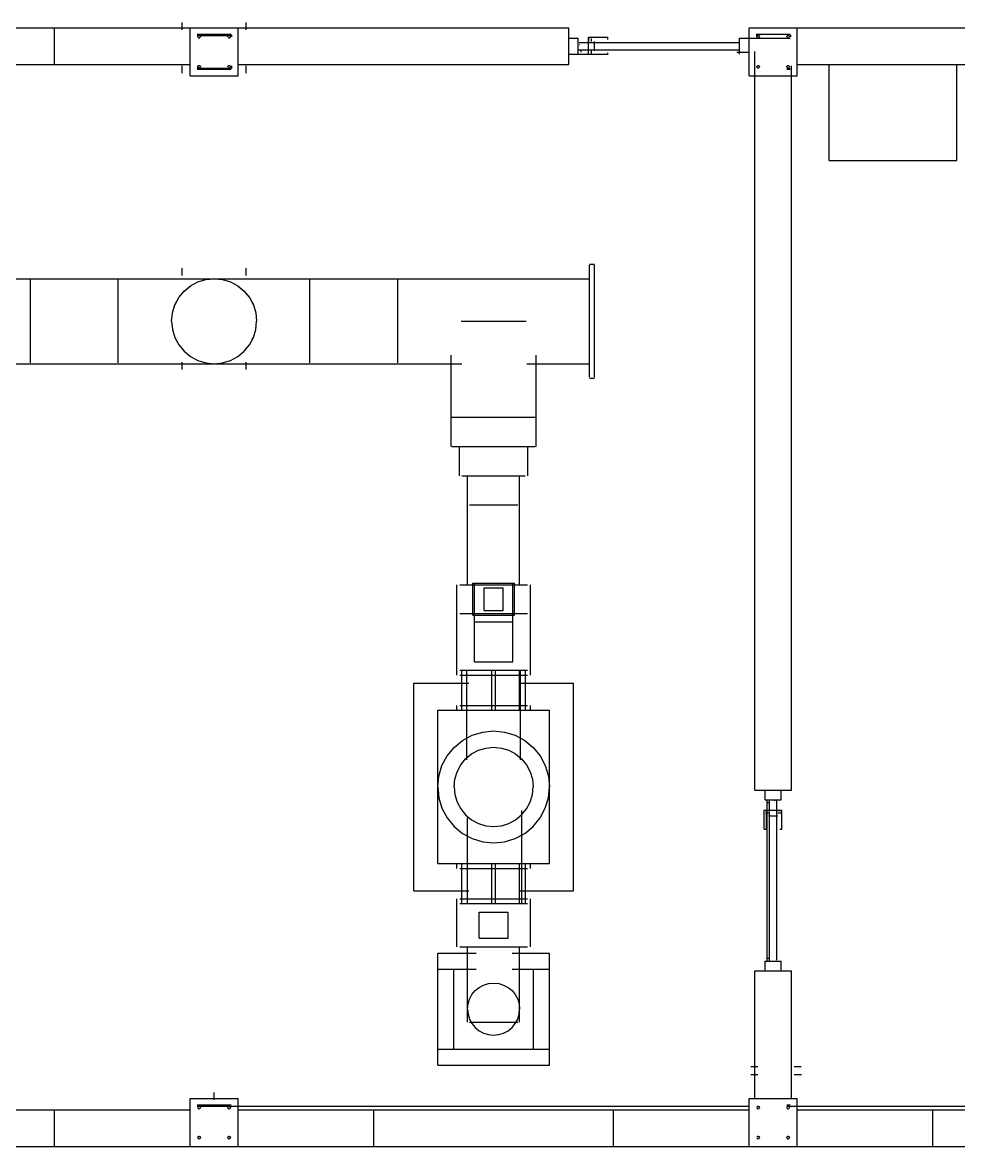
# Model space of a CAD drawing. Extents: x 10000 to 886466, y 10000 to 584000.
# Drawn here: x 502109 to 507970, y 147075 to 154108 of the extents above; entities that cross this region are included whole.
import ezdxf

# ---------------------------------------------------------------- set-up
doc = ezdxf.new("R2010")
doc.units = 0
doc.layers.add('A-CUT', color=1, linetype='CONTINUOUS')
doc.layers.add('A-VIS', color=7, linetype='CONTINUOUS')

msp = doc.modelspace()

# ---------------------------------------------------------------- linework, layer by layer
at = {"layer": 'A-CUT'}
for p, q in [((496159.25, 154075), (505529.25, 154075)), ((502309.25, 153845), (502309.25, 154075)), ((503159.25, 153775), (503159.25, 154075)), ((503208.598, 154023.445), (503209.593, 154024.657)), ((503209.593, 154024.657), (503210.805, 154025.652)), ((503212.189, 154026.391), (503213.689, 154026.846)), ((503213.689, 154026.846), (503215.25, 154027)), ((503215.25, 154027), (503216.811, 154026.846)), ((503216.811, 154026.846), (503218.311, 154026.391)), ((503218.311, 154026.391), (503219.695, 154025.652)), ((503219.695, 154025.652), (503220.907, 154024.657)), ((503220.907, 154024.657), (503221.902, 154023.445)), ((503221.902, 154023.445), (503222.641, 154022.061)), ((503222.641, 154022.061), (503223.096, 154020.561)), ((503395.404, 154020.561), (503395.859, 154022.061)), ((503397.593, 154024.657), (503398.805, 154025.652)), ((503398.805, 154025.652), (503400.189, 154026.391)), ((503400.189, 154026.391), (503401.689, 154026.846)), ((503401.689, 154026.846), (503403.25, 154027)), ((503403.25, 154027), (503404.811, 154026.846)), ((503404.811, 154026.846), (503406.311, 154026.391)), ((503406.311, 154026.391), (503407.695, 154025.652)), ((503408.907, 154024.657), (503409.902, 154023.445)), ((503409.902, 154023.445), (503410.641, 154022.061)), ((503410.641, 154022.061), (503411.096, 154020.561)), ((503459.25, 153775), (503459.25, 154075)), ((505529.25, 153845), (505529.25, 154075)), ((506659.25, 154075), (513959.25, 154075)), ((506659.25, 153775), (506659.25, 154075)), ((506707.404, 154020.561), (506707.859, 154022.061)), ((506707.859, 154022.061), (506708.598, 154023.445)), ((506708.598, 154023.445), (506709.593, 154024.657)), ((506709.593, 154024.657), (506710.805, 154025.652)), ((506712.189, 154026.391), (506713.689, 154026.846)), ((506713.689, 154026.846), (506715.25, 154027)), ((506715.25, 154027), (506716.811, 154026.846)), ((506716.811, 154026.846), (506718.311, 154026.391)), ((506718.311, 154026.391), (506719.695, 154025.652)), ((506719.695, 154025.652), (506720.907, 154024.657)), ((506720.907, 154024.657), (506721.902, 154023.445)), ((506721.902, 154023.445), (506722.641, 154022.061)), ((506722.641, 154022.061), (506723.096, 154020.561)), ((506895.404, 154020.561), (506895.859, 154022.061)), ((506895.859, 154022.061), (506896.598, 154023.445)), ((506896.598, 154023.445), (506897.593, 154024.657)), ((506897.593, 154024.657), (506898.805, 154025.652)), ((506898.805, 154025.652), (506900.189, 154026.391)), ((506900.189, 154026.391), (506901.689, 154026.846)), ((506901.689, 154026.846), (506903.25, 154027)), ((506903.25, 154027), (506904.811, 154026.846)), ((506904.811, 154026.846), (506906.311, 154026.391)), ((506906.311, 154026.391), (506907.695, 154025.652)), ((506907.695, 154025.652), (506908.907, 154024.657)), ((506908.907, 154024.657), (506909.902, 154023.445)), ((506909.902, 154023.445), (506910.641, 154022.061)), ((506910.641, 154022.061), (506911.096, 154020.561)), ((506959.25, 153775), (506959.25, 154075)), ((503207.25, 154019), (503207.404, 154020.561)), ((503207.25, 154019), (503207.404, 154017.439)), ((503207.404, 154017.439), (503207.859, 154015.939)), ((503209.593, 154013.343), (503210.805, 154012.348)), ((503210.805, 154012.348), (503212.189, 154011.609)), ((503212.189, 154011.609), (503213.689, 154011.154)), ((503213.689, 154011.154), (503215.25, 154011)), ((503215.25, 154011), (503216.811, 154011.154)), ((503216.811, 154011.154), (503218.311, 154011.609)), ((503218.311, 154011.609), (503219.695, 154012.348)), ((503220.907, 154013.343), (503221.902, 154014.555)), ((503221.902, 154014.555), (503222.641, 154015.939)), ((503222.641, 154015.939), (503223.096, 154017.439)), ((503223.096, 154020.561), (503223.25, 154019)), ((503223.096, 154017.439), (503223.25, 154019)), ((503395.25, 154019), (503395.404, 154020.561)), ((503395.25, 154019), (503395.404, 154017.439)), ((503396.598, 154014.555), (503397.593, 154013.343)), ((503397.593, 154013.343), (503398.805, 154012.348)), ((503400.189, 154011.609), (503401.689, 154011.154)), ((503401.689, 154011.154), (503403.25, 154011)), ((503403.25, 154011), (503404.811, 154011.154)), ((503404.811, 154011.154), (503406.311, 154011.609)), ((503406.311, 154011.609), (503407.695, 154012.348)), ((503407.695, 154012.348), (503408.907, 154013.343)), ((503408.907, 154013.343), (503409.902, 154014.555)), ((503409.902, 154014.555), (503410.641, 154015.939)), ((503410.641, 154015.939), (503411.096, 154017.439)), ((503411.096, 154020.561), (503411.25, 154019)), ((503411.096, 154017.439), (503411.25, 154019)), ((505529.25, 154010), (505589.25, 154010)), ((505589.25, 153910), (505589.25, 154010)), ((505594.25, 153982.5), (506594.25, 153982.5)), ((505594.25, 153970), (505597.25, 153970)), ((505654.25, 154015.5), (505774.25, 154015.5)), ((505654.25, 153904.5), (505654.25, 154015.5)), ((505672.25, 153988.5), (505672.25, 154008.5)), ((505690.25, 153931.5), (505690.25, 153988.5)), ((505774.25, 154001.5), (505774.25, 154015.5)), ((506599.25, 153910), (506599.25, 154010)), ((506599.25, 154010), (506659.25, 154010)), ((506707.25, 154019), (506707.404, 154017.439)), ((506707.404, 154017.439), (506707.859, 154015.939)), ((506707.859, 154015.939), (506708.598, 154014.555)), ((506708.598, 154014.555), (506709.593, 154013.343)), ((506709.593, 154013.343), (506710.805, 154012.348)), ((506710.805, 154012.348), (506712.189, 154011.609)), ((506712.189, 154011.609), (506713.689, 154011.154)), ((506713.689, 154011.154), (506715.25, 154011)), ((506715.25, 154011), (506716.811, 154011.154)), ((506718.311, 154011.609), (506719.695, 154012.348)), ((506720.907, 154013.343), (506721.902, 154014.555)), ((506721.902, 154014.555), (506722.641, 154015.939)), ((506722.641, 154015.939), (506723.096, 154017.439)), ((506723.096, 154020.561), (506723.25, 154019)), ((506723.096, 154017.439), (506723.25, 154019)), ((506895.25, 154019), (506895.404, 154017.439)), ((506895.404, 154017.439), (506895.859, 154015.939)), ((506897.593, 154013.343), (506898.805, 154012.348)), ((506898.805, 154012.348), (506900.189, 154011.609)), ((506900.189, 154011.609), (506901.689, 154011.154)), ((506906.311, 154011.609), (506907.695, 154012.348)), ((506907.695, 154012.348), (506908.907, 154013.343)), ((506908.907, 154013.343), (506909.902, 154014.555)), ((506909.902, 154014.555), (506910.641, 154015.939)), ((506911.096, 154020.561), (506911.25, 154019)), ((506911.096, 154017.439), (506911.25, 154019)), ((505529.25, 153910), (505774.25, 153910)), ((505589.25, 153937.5), (506599.25, 153937.5)), ((505607.25, 153922.5), (505607.25, 153937.5)), ((505672.25, 153911.5), (505672.25, 153931.5)), ((505774.25, 153904.5), (505774.25, 153918.5)), ((506581.25, 153922.5), (506659.25, 153922.5)), ((499959.25, 153845), (503159.25, 153845)), ((503207.25, 153831), (503207.404, 153832.561)), ((503207.25, 153831), (503207.404, 153829.439)), ((503207.404, 153829.439), (503207.859, 153827.939)), ((503207.859, 153827.939), (503208.598, 153826.555)), ((503208.598, 153826.555), (503209.593, 153825.343)), ((503209.593, 153836.657), (503210.805, 153837.652)), ((503209.593, 153825.343), (503210.805, 153824.348)), ((503210.805, 153837.652), (503212.189, 153838.391)), ((503210.805, 153824.348), (503212.189, 153823.609)), ((503212.189, 153838.391), (503213.689, 153838.846)), ((503212.189, 153823.609), (503213.689, 153823.154)), ((503213.689, 153838.846), (503215.25, 153839)), ((503213.689, 153823.154), (503215.25, 153823)), ((503215.25, 153839), (503216.811, 153838.846)), ((503215.25, 153823), (503216.811, 153823.154)), ((503216.811, 153838.846), (503218.311, 153838.391)), ((503216.811, 153823.154), (503218.311, 153823.609)), ((503218.311, 153838.391), (503219.695, 153837.652)), ((503218.311, 153823.609), (503219.695, 153824.348)), ((503219.695, 153824.348), (503220.907, 153825.343)), ((503220.907, 153836.657), (503221.902, 153835.445)), ((503220.907, 153825.343), (503221.902, 153826.555)), ((503221.902, 153835.445), (503222.641, 153834.061)), ((503221.902, 153826.555), (503222.641, 153827.939)), ((503222.641, 153834.061), (503223.096, 153832.561)), ((503222.641, 153827.939), (503223.096, 153829.439)), ((503223.096, 153832.561), (503223.25, 153831)), ((503223.096, 153829.439), (503223.25, 153831)), ((503395.25, 153831), (503395.404, 153832.561)), ((503395.25, 153831), (503395.404, 153829.439)), ((503395.404, 153832.561), (503395.859, 153834.061)), ((503395.859, 153834.061), (503396.598, 153835.445)), ((503396.598, 153835.445), (503397.593, 153836.657)), ((503397.593, 153836.657), (503398.805, 153837.652)), ((503397.593, 153825.343), (503398.805, 153824.348)), ((503398.805, 153837.652), (503400.189, 153838.391)), ((503398.805, 153824.348), (503400.189, 153823.609)), ((503400.189, 153838.391), (503401.689, 153838.846)), ((503400.189, 153823.609), (503401.689, 153823.154)), ((503401.689, 153838.846), (503403.25, 153839)), ((503401.689, 153823.154), (503403.25, 153823)), ((503403.25, 153839), (503404.811, 153838.846)), ((503403.25, 153823), (503404.811, 153823.154)), ((503404.811, 153838.846), (503406.311, 153838.391)), ((503404.811, 153823.154), (503406.311, 153823.609)), ((503406.311, 153838.391), (503407.695, 153837.652)), ((503406.311, 153823.609), (503407.695, 153824.348)), ((503407.695, 153837.652), (503408.907, 153836.657)), ((503408.907, 153836.657), (503409.902, 153835.445)), ((503408.907, 153825.343), (503409.902, 153826.555)), ((503409.902, 153835.445), (503410.641, 153834.061)), ((503409.902, 153826.555), (503410.641, 153827.939)), ((503410.641, 153834.061), (503411.096, 153832.561)), ((503410.641, 153827.939), (503411.096, 153829.439)), ((503411.096, 153832.561), (503411.25, 153831)), ((503411.096, 153829.439), (503411.25, 153831)), ((503459.25, 153845), (505529.25, 153845)), ((506707.25, 153831), (506707.404, 153832.561)), ((506707.404, 153832.561), (506707.859, 153834.061)), ((506707.404, 153829.439), (506707.859, 153827.939)), ((506707.859, 153827.939), (506708.598, 153826.555)), ((506709.593, 153836.657), (506710.805, 153837.652)), ((506709.593, 153825.343), (506710.805, 153824.348)), ((506710.805, 153824.348), (506712.189, 153823.609)), ((506712.189, 153838.391), (506713.689, 153838.846)), ((506712.189, 153823.609), (506713.689, 153823.154)), ((506713.689, 153838.846), (506715.25, 153839)), ((506713.689, 153823.154), (506715.25, 153823)), ((506715.25, 153839), (506716.811, 153838.846)), ((506718.311, 153838.391), (506719.695, 153837.652)), ((506718.311, 153823.609), (506719.695, 153824.348)), ((506719.695, 153824.348), (506720.907, 153825.343)), ((506720.907, 153836.657), (506721.902, 153835.445)), ((506720.907, 153825.343), (506721.902, 153826.555)), ((506721.902, 153835.445), (506722.641, 153834.061)), ((506721.902, 153826.555), (506722.641, 153827.939)), ((506722.641, 153834.061), (506723.096, 153832.561)), ((506722.641, 153827.939), (506723.096, 153829.439)), ((506723.096, 153832.561), (506723.25, 153831)), ((506723.096, 153829.439), (506723.25, 153831)), ((506895.25, 153831), (506895.404, 153832.561)), ((506895.404, 153832.561), (506895.859, 153834.061)), ((506895.404, 153829.439), (506895.859, 153827.939)), ((506895.859, 153827.939), (506896.598, 153826.555)), ((506896.598, 153826.555), (506897.593, 153825.343)), ((506897.593, 153836.657), (506898.805, 153837.652)), ((506897.593, 153825.343), (506898.805, 153824.348)), ((506898.805, 153837.652), (506900.189, 153838.391)), ((506898.805, 153824.348), (506900.189, 153823.609)), ((506900.189, 153838.391), (506901.689, 153838.846)), ((506900.189, 153823.609), (506901.689, 153823.154)), ((506901.689, 153838.846), (506903.25, 153839)), ((506903.25, 153839), (506904.811, 153838.846)), ((506906.311, 153838.391), (506907.695, 153837.652)), ((506906.311, 153823.609), (506907.695, 153824.348)), ((506907.695, 153837.652), (506908.907, 153836.657)), ((506907.695, 153824.348), (506908.907, 153825.343)), ((506908.907, 153836.657), (506909.902, 153835.445)), ((506908.907, 153825.343), (506909.902, 153826.555)), ((506909.902, 153835.445), (506910.641, 153834.061)), ((506909.902, 153826.555), (506910.641, 153827.939)), ((506910.641, 153834.061), (506911.096, 153832.561)), ((506911.096, 153832.561), (506911.25, 153831)), ((506911.096, 153829.439), (506911.25, 153831)), ((506959.25, 153845), (510159.25, 153845)), ((507159.25, 153245), (507159.25, 153845)), ((507959.25, 153245), (507959.25, 153845)), ((503159.25, 153775), (503459.25, 153775)), ((506659.25, 153775), (506959.25, 153775)), ((506694.25, 149305), (506694.25, 153775)), ((506924.25, 149305), (506924.25, 153775)), ((507159.25, 153245), (507959.25, 153245)), ((503161.468, 152460.171), (503207.456, 152484.752)), ((503207.456, 152484.752), (503257.356, 152499.889)), ((503257.356, 152499.889), (503309.25, 152505)), ((503309.25, 152505), (503361.144, 152499.889)), ((503361.144, 152499.889), (503411.044, 152484.752)), ((503411.044, 152484.752), (503457.032, 152460.171)), ((503088.079, 152386.782), (503121.16, 152427.09)), ((503121.16, 152427.09), (503161.468, 152460.171)), ((503457.032, 152460.171), (503497.34, 152427.09)), ((503497.34, 152427.09), (503530.421, 152386.782)), ((503048.361, 152290.894), (503063.498, 152340.794)), ((503063.498, 152340.794), (503088.079, 152386.782)), ((503530.421, 152386.782), (503555.002, 152340.794)), ((503555.002, 152340.794), (503570.139, 152290.894)), ((503043.25, 152239), (503048.361, 152290.894)), ((503570.139, 152290.894), (503575.25, 152239)), ((503043.25, 152239), (503048.361, 152187.106)), ((503570.139, 152187.106), (503575.25, 152239)), ((503048.361, 152187.106), (503063.498, 152137.206)), ((503063.498, 152137.206), (503088.079, 152091.218)), ((503530.421, 152091.218), (503555.002, 152137.206)), ((503555.002, 152137.206), (503570.139, 152187.106)), ((503088.079, 152091.218), (503121.16, 152050.91)), ((503497.34, 152050.91), (503530.421, 152091.218)), ((503121.16, 152050.91), (503161.468, 152017.829)), ((503161.468, 152017.829), (503207.456, 151993.248)), ((503207.456, 151993.248), (503257.356, 151978.111)), ((503361.144, 151978.111), (503411.044, 151993.248)), ((503411.044, 151993.248), (503457.032, 152017.829)), ((503457.032, 152017.829), (503497.34, 152050.91)), ((503257.356, 151978.111), (503309.25, 151973)), ((503309.25, 151973), (503361.144, 151978.111)), ((504929.25, 150600), (505189.25, 150600)), ((504929.25, 150400), (504929.25, 150600)), ((505189.25, 150400), (505189.25, 150600)), ((504929.25, 150400), (505189.25, 150400)), ((504883.888, 149500.362), (504921.469, 149531.204)), ((504921.469, 149531.204), (504964.345, 149554.122)), ((504964.345, 149554.122), (505010.868, 149568.235)), ((505010.868, 149568.235), (505059.25, 149573)), ((505059.25, 149573), (505107.632, 149568.235)), ((505107.632, 149568.235), (505154.155, 149554.122)), ((505154.155, 149554.122), (505197.031, 149531.204)), ((505197.031, 149531.204), (505234.612, 149500.362)), ((504830.128, 149419.905), (504853.046, 149462.781)), ((504853.046, 149462.781), (504883.888, 149500.362)), ((505234.612, 149500.362), (505265.454, 149462.781)), ((505265.454, 149462.781), (505288.372, 149419.905)), ((504816.015, 149373.382), (504830.128, 149419.905)), ((505288.372, 149419.905), (505302.485, 149373.382)), ((504811.25, 149325), (504816.015, 149373.382)), ((504811.25, 149325), (504816.015, 149276.618)), ((505302.485, 149373.382), (505307.25, 149325)), ((505302.485, 149276.618), (505307.25, 149325)), ((504816.015, 149276.618), (504830.128, 149230.095)), ((505288.372, 149230.095), (505302.485, 149276.618)), ((506694.25, 149305), (506924.25, 149305)), ((506759.25, 149245), (506759.25, 149305)), ((506759.25, 149245), (506859.25, 149245)), ((506786.75, 148235), (506786.75, 149245)), ((506819.25, 149237), (506819.25, 149240)), ((506831.75, 148240), (506831.75, 149240)), ((506859.25, 149245), (506859.25, 149305)), ((504830.128, 149230.095), (504853.046, 149187.219)), ((504853.046, 149187.219), (504883.888, 149149.638)), ((505234.612, 149149.638), (505265.454, 149187.219)), ((505265.454, 149187.219), (505288.372, 149230.095)), ((506753.75, 149180), (506864.75, 149180)), ((506767.75, 149060), (506767.75, 149180)), ((506771.75, 149227), (506786.75, 149227)), ((506864.75, 149060), (506864.75, 149180)), ((504883.888, 149149.638), (504921.469, 149118.796)), ((504921.469, 149118.796), (504964.345, 149095.878)), ((505154.155, 149095.878), (505197.031, 149118.796)), ((505197.031, 149118.796), (505234.612, 149149.638)), ((506760.75, 149162), (506780.75, 149162)), ((506780.75, 149144), (506837.75, 149144)), ((506837.75, 149162), (506857.75, 149162)), ((504964.345, 149095.878), (505010.868, 149081.765)), ((505010.868, 149081.765), (505059.25, 149077)), ((505059.25, 149077), (505107.632, 149081.765)), ((505107.632, 149081.765), (505154.155, 149095.878)), ((506753.75, 149060), (506767.75, 149060)), ((506850.75, 149060), (506864.75, 149060)), ((504969.25, 148541), (505149.25, 148541)), ((504969.25, 148379), (504969.25, 148541)), ((505149.25, 148379), (505149.25, 148541)), ((504969.25, 148379), (505149.25, 148379)), ((506759.25, 148235), (506859.25, 148235)), ((506759.25, 148175), (506759.25, 148235)), ((506771.75, 148253), (506786.75, 148253)), ((506859.25, 148175), (506859.25, 148235)), ((506694.25, 148175), (506924.25, 148175)), ((506694.25, 147375), (506694.25, 148175)), ((506924.25, 147375), (506924.25, 148175)), ((503159.25, 147375), (503459.25, 147375)), ((503159.25, 147075), (503159.25, 147375)), ((503459.25, 147075), (503459.25, 147375)), ((506659.25, 147375), (506959.25, 147375)), ((506659.25, 147075), (506659.25, 147375)), ((506959.25, 147075), (506959.25, 147375)), ((499959.25, 147305), (503159.25, 147305)), ((502309.25, 147075), (502309.25, 147305)), ((503207.25, 147319), (503207.404, 147317.439)), ((503207.404, 147320.561), (503207.859, 147322.061)), ((503207.404, 147317.439), (503207.859, 147315.939)), ((503207.859, 147322.061), (503208.598, 147323.445)), ((503207.859, 147315.939), (503208.598, 147314.555)), ((503208.598, 147323.445), (503209.593, 147324.657)), ((503208.598, 147314.555), (503209.593, 147313.343)), ((503209.593, 147324.657), (503210.805, 147325.652)), ((503209.593, 147313.343), (503210.805, 147312.348)), ((503210.805, 147325.652), (503212.189, 147326.391)), ((503213.689, 147326.846), (503215.25, 147327)), ((503213.689, 147311.154), (503215.25, 147311)), ((503215.25, 147311), (503216.811, 147311.154)), ((503216.811, 147326.846), (503218.311, 147326.391)), ((503216.811, 147311.154), (503218.311, 147311.609)), ((503218.311, 147326.391), (503219.695, 147325.652)), ((503219.695, 147325.652), (503220.907, 147324.657)), ((503220.907, 147324.657), (503221.902, 147323.445)), ((503220.907, 147313.343), (503221.902, 147314.555)), ((503221.902, 147323.445), (503222.641, 147322.061)), ((503221.902, 147314.555), (503222.641, 147315.939)), ((503222.641, 147322.061), (503223.096, 147320.561)), ((503222.641, 147315.939), (503223.096, 147317.439)), ((503223.096, 147320.561), (503223.25, 147319)), ((503223.096, 147317.439), (503223.25, 147319)), ((503395.25, 147319), (503395.404, 147320.561)), ((503395.404, 147320.561), (503395.859, 147322.061)), ((503395.404, 147317.439), (503395.859, 147315.939)), ((503395.859, 147322.061), (503396.598, 147323.445)), ((503395.859, 147315.939), (503396.598, 147314.555)), ((503396.598, 147323.445), (503397.593, 147324.657)), ((503396.598, 147314.555), (503397.593, 147313.343)), ((503397.593, 147324.657), (503398.805, 147325.652)), ((503397.593, 147313.343), (503398.805, 147312.348)), ((503398.805, 147325.652), (503400.189, 147326.391)), ((503401.689, 147326.846), (503403.25, 147327)), ((503401.689, 147311.154), (503403.25, 147311)), ((503403.25, 147327), (503404.811, 147326.846)), ((503404.811, 147326.846), (503406.311, 147326.391)), ((503404.811, 147311.154), (503406.311, 147311.609)), ((503406.311, 147326.391), (503407.695, 147325.652)), ((503407.695, 147312.348), (503408.907, 147313.343)), ((503408.907, 147324.657), (503409.902, 147323.445)), ((503408.907, 147313.343), (503409.902, 147314.555)), ((503409.902, 147323.445), (503410.641, 147322.061)), ((503409.902, 147314.555), (503410.641, 147315.939)), ((503410.641, 147322.061), (503411.096, 147320.561)), ((503410.641, 147315.939), (503411.096, 147317.439)), ((503411.096, 147320.561), (503411.25, 147319)), ((503411.096, 147317.439), (503411.25, 147319)), ((503459.25, 147305), (506659.25, 147305)), ((504309.25, 147075), (504309.25, 147305)), ((505809.25, 147075), (505809.25, 147305)), ((506707.25, 147319), (506707.404, 147317.439)), ((506707.859, 147322.061), (506708.598, 147323.445)), ((506707.859, 147315.939), (506708.598, 147314.555)), ((506708.598, 147323.445), (506709.593, 147324.657)), ((506709.593, 147324.657), (506710.805, 147325.652)), ((506709.593, 147313.343), (506710.805, 147312.348)), ((506710.805, 147325.652), (506712.189, 147326.391)), ((506710.805, 147312.348), (506712.189, 147311.609)), ((506712.189, 147326.391), (506713.689, 147326.846)), ((506712.189, 147311.609), (506713.689, 147311.154)), ((506713.689, 147326.846), (506715.25, 147327)), ((506713.689, 147311.154), (506715.25, 147311)), ((506715.25, 147327), (506716.811, 147326.846)), ((506716.811, 147326.846), (506718.311, 147326.391)), ((506716.811, 147311.154), (506718.311, 147311.609)), ((506718.311, 147326.391), (506719.695, 147325.652)), ((506718.311, 147311.609), (506719.695, 147312.348)), ((506719.695, 147325.652), (506720.907, 147324.657)), ((506719.695, 147312.348), (506720.907, 147313.343)), ((506720.907, 147324.657), (506721.902, 147323.445)), ((506721.902, 147323.445), (506722.641, 147322.061)), ((506722.641, 147322.061), (506723.096, 147320.561)), ((506722.641, 147315.939), (506723.096, 147317.439)), ((506723.096, 147320.561), (506723.25, 147319)), ((506723.096, 147317.439), (506723.25, 147319)), ((506895.25, 147319), (506895.404, 147317.439)), ((506895.404, 147320.561), (506895.859, 147322.061)), ((506895.404, 147317.439), (506895.859, 147315.939)), ((506895.859, 147322.061), (506896.598, 147323.445)), ((506895.859, 147315.939), (506896.598, 147314.555)), ((506896.598, 147323.445), (506897.593, 147324.657)), ((506896.598, 147314.555), (506897.593, 147313.343)), ((506897.593, 147324.657), (506898.805, 147325.652)), ((506897.593, 147313.343), (506898.805, 147312.348)), ((506898.805, 147325.652), (506900.189, 147326.391)), ((506898.805, 147312.348), (506900.189, 147311.609)), ((506900.189, 147326.391), (506901.689, 147326.846)), ((506900.189, 147311.609), (506901.689, 147311.154)), ((506901.689, 147326.846), (506903.25, 147327)), ((506901.689, 147311.154), (506903.25, 147311)), ((506903.25, 147327), (506904.811, 147326.846)), ((506903.25, 147311), (506904.811, 147311.154)), ((506904.811, 147326.846), (506906.311, 147326.391)), ((506904.811, 147311.154), (506906.311, 147311.609)), ((506908.907, 147324.657), (506909.902, 147323.445)), ((506908.907, 147313.343), (506909.902, 147314.555)), ((506909.902, 147323.445), (506910.641, 147322.061)), ((506910.641, 147322.061), (506911.096, 147320.561)), ((506910.641, 147315.939), (506911.096, 147317.439)), ((506911.096, 147320.561), (506911.25, 147319)), ((506911.096, 147317.439), (506911.25, 147319)), ((506959.25, 147305), (510159.25, 147305)), ((507809.25, 147075), (507809.25, 147305)), ((503207.25, 147131), (503207.404, 147132.561)), ((503207.25, 147131), (503207.404, 147129.439)), ((503207.404, 147132.561), (503207.859, 147134.061)), ((503207.404, 147129.439), (503207.859, 147127.939)), ((503207.859, 147134.061), (503208.598, 147135.445)), ((503208.598, 147135.445), (503209.593, 147136.657)), ((503209.593, 147136.657), (503210.805, 147137.652)), ((503210.805, 147137.652), (503212.189, 147138.391)), ((503212.189, 147138.391), (503213.689, 147138.846)), ((503213.689, 147138.846), (503215.25, 147139)), ((503216.811, 147138.846), (503218.311, 147138.391)), ((503218.311, 147138.391), (503219.695, 147137.652)), ((503219.695, 147137.652), (503220.907, 147136.657)), ((503220.907, 147136.657), (503221.902, 147135.445)), ((503221.902, 147135.445), (503222.641, 147134.061)), ((503222.641, 147134.061), (503223.096, 147132.561)), ((503222.641, 147127.939), (503223.096, 147129.439)), ((503223.096, 147132.561), (503223.25, 147131)), ((503223.096, 147129.439), (503223.25, 147131)), ((503395.25, 147131), (503395.404, 147132.561)), ((503395.25, 147131), (503395.404, 147129.439)), ((503395.404, 147132.561), (503395.859, 147134.061)), ((503395.404, 147129.439), (503395.859, 147127.939)), ((503395.859, 147134.061), (503396.598, 147135.445)), ((503397.593, 147136.657), (503398.805, 147137.652)), ((503398.805, 147137.652), (503400.189, 147138.391)), ((503400.189, 147138.391), (503401.689, 147138.846)), ((503401.689, 147138.846), (503403.25, 147139)), ((503404.811, 147138.846), (503406.311, 147138.391)), ((503406.311, 147138.391), (503407.695, 147137.652)), ((503407.695, 147137.652), (503408.907, 147136.657)), ((503408.907, 147136.657), (503409.902, 147135.445)), ((503409.902, 147135.445), (503410.641, 147134.061)), ((503410.641, 147134.061), (503411.096, 147132.561)), ((503410.641, 147127.939), (503411.096, 147129.439)), ((503411.096, 147132.561), (503411.25, 147131)), ((503411.096, 147129.439), (503411.25, 147131)), ((506707.859, 147134.061), (506708.598, 147135.445)), ((506708.598, 147135.445), (506709.593, 147136.657)), ((506710.805, 147137.652), (506712.189, 147138.391)), ((506712.189, 147138.391), (506713.689, 147138.846)), ((506713.689, 147138.846), (506715.25, 147139)), ((506715.25, 147139), (506716.811, 147138.846)), ((506718.311, 147138.391), (506719.695, 147137.652)), ((506719.695, 147137.652), (506720.907, 147136.657)), ((506720.907, 147136.657), (506721.902, 147135.445)), ((506722.641, 147134.061), (506723.096, 147132.561)), ((506722.641, 147127.939), (506723.096, 147129.439)), ((506723.096, 147132.561), (506723.25, 147131)), ((506723.096, 147129.439), (506723.25, 147131)), ((506895.25, 147131), (506895.404, 147132.561)), ((506895.25, 147131), (506895.404, 147129.439)), ((506895.404, 147132.561), (506895.859, 147134.061)), ((506895.404, 147129.439), (506895.859, 147127.939)), ((506895.859, 147134.061), (506896.598, 147135.445)), ((506896.598, 147135.445), (506897.593, 147136.657)), ((506897.593, 147136.657), (506898.805, 147137.652)), ((506898.805, 147137.652), (506900.189, 147138.391)), ((506900.189, 147138.391), (506901.689, 147138.846)), ((506901.689, 147138.846), (506903.25, 147139)), ((506903.25, 147139), (506904.811, 147138.846)), ((506906.311, 147138.391), (506907.695, 147137.652)), ((506907.695, 147137.652), (506908.907, 147136.657)), ((506908.907, 147136.657), (506909.902, 147135.445)), ((506909.902, 147135.445), (506910.641, 147134.061)), ((506910.641, 147134.061), (506911.096, 147132.561)), ((506910.641, 147127.939), (506911.096, 147129.439)), ((506911.096, 147132.561), (506911.25, 147131)), ((506911.096, 147129.439), (506911.25, 147131)), ((496159.25, 147075), (513959.25, 147075)), ((503207.859, 147127.939), (503208.598, 147126.555)), ((503209.593, 147125.343), (503210.805, 147124.348)), ((503210.805, 147124.348), (503212.189, 147123.609)), ((503212.189, 147123.609), (503213.689, 147123.154)), ((503213.689, 147123.154), (503215.25, 147123)), ((503216.811, 147123.154), (503218.311, 147123.609)), ((503219.695, 147124.348), (503220.907, 147125.343)), ((503220.907, 147125.343), (503221.902, 147126.555)), ((503221.902, 147126.555), (503222.641, 147127.939)), ((503395.859, 147127.939), (503396.598, 147126.555)), ((503396.598, 147126.555), (503397.593, 147125.343)), ((503397.593, 147125.343), (503398.805, 147124.348)), ((503400.189, 147123.609), (503401.689, 147123.154)), ((503401.689, 147123.154), (503403.25, 147123)), ((503404.811, 147123.154), (503406.311, 147123.609)), ((503406.311, 147123.609), (503407.695, 147124.348)), ((503407.695, 147124.348), (503408.907, 147125.343)), ((503408.907, 147125.343), (503409.902, 147126.555)), ((503409.902, 147126.555), (503410.641, 147127.939)), ((506707.859, 147127.939), (506708.598, 147126.555)), ((506708.598, 147126.555), (506709.593, 147125.343)), ((506710.805, 147124.348), (506712.189, 147123.609)), ((506712.189, 147123.609), (506713.689, 147123.154)), ((506713.689, 147123.154), (506715.25, 147123)), ((506718.311, 147123.609), (506719.695, 147124.348)), ((506719.695, 147124.348), (506720.907, 147125.343)), ((506720.907, 147125.343), (506721.902, 147126.555)), ((506721.902, 147126.555), (506722.641, 147127.939)), ((506895.859, 147127.939), (506896.598, 147126.555)), ((506897.593, 147125.343), (506898.805, 147124.348)), ((506898.805, 147124.348), (506900.189, 147123.609)), ((506900.189, 147123.609), (506901.689, 147123.154)), ((506901.689, 147123.154), (506903.25, 147123)), ((506903.25, 147123), (506904.811, 147123.154)), ((506907.695, 147124.348), (506908.907, 147125.343)), ((506908.907, 147125.343), (506909.902, 147126.555)), ((506909.902, 147126.555), (506910.641, 147127.939))]:
    msp.add_line(p, q, dxfattribs=at)
at = {"layer": 'A-VIS'}
for p, q in [((503109.25, 154062.532), (503109.25, 154107.95)), ((503509.25, 154062.532), (503509.25, 154107.95)), ((496159.25, 154075), (505529.25, 154075)), ((502309.25, 154017.35), (502309.25, 154075)), ((503159.25, 154017.243), (503159.25, 154075)), ((503203.25, 154035), (503415.25, 154035)), ((503203.25, 154027), (503415.25, 154027)), ((503207.25, 154017.253), (503207.25, 154031)), ((503419.25, 154017.253), (503419.25, 154031)), ((503459.25, 154017.243), (503459.25, 154075)), ((505529.25, 154017.35), (505529.25, 154075)), ((506659.25, 154075), (513959.25, 154075)), ((506659.25, 153775), (506659.25, 154075)), ((506703.25, 154035), (506915.25, 154035)), ((506707.25, 154017.253), (506707.25, 154031)), ((506919.25, 154017.253), (506919.25, 154031)), ((506959.25, 154017.243), (506959.25, 154075)), ((505538.039, 154010), (505589.25, 154010)), ((505589.25, 153910), (505589.25, 154010)), ((505594.25, 153982.5), (506594.25, 153982.5)), ((505654.25, 154015.5), (505774.25, 154015.5)), ((505656.25, 153988.5), (505656.25, 154015.5)), ((505672.25, 153988.5), (505672.25, 154008.5)), ((505774.25, 154001.5), (505774.25, 154015.5)), ((506599.25, 153910), (506599.25, 154010)), ((506599.25, 154010), (506915.25, 154010)), ((502309.25, 153845), (502309.25, 153881.686)), ((503459.25, 153775), (503459.25, 153881.686)), ((505529.25, 153845), (505529.25, 153926.908)), ((505529.25, 153910), (505774.25, 153910)), ((505589.25, 153937.5), (506599.25, 153937.5)), ((505607.25, 153922.5), (505607.25, 153937.5)), ((505654.25, 153904.5), (505654.25, 153931.5)), ((505672.25, 153911.5), (505672.25, 153931.5)), ((505774.25, 153904.5), (505774.25, 153918.5)), ((506581.25, 153922.5), (506659.25, 153922.5)), ((506694.25, 149305), (506694.25, 153926.822)), ((506959.25, 153775), (506959.25, 153881.686)), ((499973.755, 153845), (503140.551, 153845)), ((503109.25, 153791.081), (503109.25, 153836.499)), ((503159.25, 153775), (503159.25, 153836.44)), ((503203.25, 153823), (503415.25, 153823)), ((503203.25, 153815), (503415.25, 153815)), ((503207.25, 153819), (503207.25, 153836.391)), ((503419.25, 153819), (503419.25, 153836.391)), ((503459.25, 153845), (505529.25, 153845)), ((503509.25, 153791.081), (503509.25, 153836.499)), ((506895.209, 153823), (506915.25, 153823)), ((506895.209, 153815), (506915.25, 153815)), ((506924.25, 149305), (506924.25, 153836.391)), ((506959.25, 153845), (507166.82, 153845)), ((507159.25, 153245), (507159.25, 153845)), ((507959.25, 153245), (507959.25, 153836.462)), ((503159.25, 153775), (503459.25, 153775)), ((506659.25, 153775), (506759.686, 153775)), ((506895.132, 153775), (506959.25, 153775)), ((507159.25, 153245), (507959.25, 153245)), ((503109.25, 152524.662), (503109.25, 152569.728)), ((503509.25, 152524.662), (503509.25, 152569.728)), ((505659.25, 152596.5), (505690.75, 152596.5)), ((505659.25, 151888.369), (505659.25, 152589.631)), ((505690.75, 151888.369), (505690.75, 152589.631)), ((497159.25, 152505), (505659.25, 152505)), ((502159.25, 151978.111), (502159.25, 152499.889)), ((502709.25, 151978.111), (502709.25, 152499.889)), ((503161.468, 152460.171), (503207.456, 152484.752)), ((503207.456, 152484.752), (503257.356, 152499.889)), ((503257.356, 152499.889), (503309.25, 152505)), ((503309.25, 152505), (503361.144, 152499.889)), ((503361.144, 152499.889), (503411.044, 152484.752)), ((503411.044, 152484.752), (503457.032, 152460.171)), ((503909.25, 151978.111), (503909.25, 152499.889)), ((504459.25, 151978.111), (504459.25, 152499.889)), ((503129.583, 152434.004), (503161.468, 152460.171)), ((503457.032, 152460.171), (503488.917, 152434.004)), ((503502.315, 152421.028), (503528.806, 152388.75)), ((503064.986, 152343.578), (503088.079, 152386.782)), ((503547.656, 152354.536), (503555.002, 152340.794)), ((503555.002, 152340.794), (503567.862, 152298.398)), ((503043.25, 152239), (503048.361, 152290.894)), ((503043.25, 152239), (503048.361, 152187.106)), ((503570.139, 152187.106), (503572.185, 152207.884)), ((504856.235, 152239), (505262.265, 152239)), ((503547.656, 152123.464), (503555.002, 152137.206)), ((503555.002, 152137.206), (503570.139, 152187.106)), ((503074.108, 152117.356), (503088.079, 152091.218)), ((503088.079, 152091.218), (503121.16, 152050.91)), ((503502.315, 152056.972), (503514.721, 152072.087)), ((503121.16, 152050.91), (503161.468, 152017.829)), ((503161.468, 152017.829), (503207.456, 151993.248)), ((503207.456, 151993.248), (503257.356, 151978.111)), ((503361.144, 151978.111), (503411.044, 151993.248)), ((503411.044, 151993.248), (503457.032, 152017.829)), ((503457.032, 152017.829), (503468.132, 152026.939)), ((504793.25, 151455.666), (504793.25, 152026.891)), ((505325.25, 151455.666), (505325.25, 152026.891)), ((501783.382, 151973), (504859.424, 151973)), ((503109.25, 151936.342), (503109.25, 151981.76)), ((503257.356, 151978.111), (503309.25, 151973)), ((503309.25, 151973), (503361.144, 151978.111)), ((503509.25, 151936.342), (503509.25, 151981.76)), ((505266.715, 151973), (505659.25, 151973)), ((505659.25, 151881.5), (505690.75, 151881.5)), ((504798.361, 151639), (505320.139, 151639)), ((504798.361, 151455.666), (505320.139, 151455.666)), ((504844.75, 151272.334), (504844.75, 151455.666)), ((505273.75, 151272.334), (505273.75, 151455.666)), ((504861.078, 151272.334), (505257.422, 151272.334)), ((504896.25, 150589), (504896.25, 151272.334)), ((505222.25, 150589), (505222.25, 151272.334)), ((504908.658, 151089), (505209.842, 151089)), ((504829.25, 150025), (504829.25, 150589)), ((504846.758, 150589), (505271.742, 150589)), ((504939.25, 150108.4), (504939.25, 150600)), ((505179.25, 150108.4), (505179.25, 150600)), ((505289.25, 150025), (505289.25, 150589)), ((504999.25, 150571.2), (505119.25, 150571.2)), ((504999.25, 150428.8), (504999.25, 150571.2)), ((505119.25, 150428.8), (505119.25, 150571.2)), ((504846.758, 150411), (505271.742, 150411)), ((504999.25, 150428.8), (505119.25, 150428.8)), ((504939.25, 150357.6), (505179.25, 150357.6)), ((504939.25, 150108.4), (505179.25, 150108.4)), ((504846.758, 150055), (505271.742, 150055)), ((504846.758, 150025), (505271.742, 150025)), ((504859.25, 149805), (504859.25, 150055)), ((504891.25, 149493.58), (504891.25, 150055)), ((505047.25, 149805), (505047.25, 150055)), ((505071.25, 149805), (505071.25, 150055)), ((505222.25, 149805), (505222.25, 150055)), ((505227.25, 149493.58), (505227.25, 150055)), ((505259.25, 149805), (505259.25, 150055)), ((504559.25, 149975), (504904.868, 149975)), ((504559.25, 148675), (504559.25, 149975)), ((505221.444, 149975), (505559.25, 149975)), ((505559.25, 148675), (505559.25, 149975)), ((504709.25, 148845), (504709.25, 149805)), ((504709.25, 149805), (505409.25, 149805)), ((504829.25, 149805), (504829.25, 149835)), ((504846.758, 149835), (505271.742, 149835)), ((505289.25, 149805), (505289.25, 149835)), ((505409.25, 148845), (505409.25, 149805)), ((504925.311, 149648.358), (504990.968, 149668.275)), ((504990.968, 149668.275), (505059.25, 149675)), ((505059.25, 149675), (505127.532, 149668.275)), ((505127.532, 149668.275), (505193.189, 149648.358)), ((504811.763, 149572.487), (504864.8, 149616.014)), ((504864.8, 149616.014), (504925.311, 149648.358)), ((505193.189, 149648.358), (505253.7, 149616.014)), ((505253.7, 149616.014), (505306.737, 149572.487)), ((504768.236, 149519.45), (504811.763, 149572.487)), ((504883.888, 149500.362), (504921.469, 149531.204)), ((504921.469, 149531.204), (504964.345, 149554.122)), ((504964.345, 149554.122), (505010.868, 149568.235)), ((505010.868, 149568.235), (505059.25, 149573)), ((505059.25, 149573), (505107.632, 149568.235)), ((505107.632, 149568.235), (505154.155, 149554.122)), ((505154.155, 149554.122), (505197.031, 149531.204)), ((505197.031, 149531.204), (505234.612, 149500.362)), ((505306.737, 149572.487), (505350.264, 149519.45)), ((504715.975, 149393.282), (504735.892, 149458.939)), ((504735.892, 149458.939), (504768.236, 149519.45)), ((504830.128, 149419.905), (504853.046, 149462.781)), ((504853.046, 149462.781), (504883.888, 149500.362)), ((505234.612, 149500.362), (505265.454, 149462.781)), ((505265.454, 149462.781), (505288.372, 149419.905)), ((505350.264, 149519.45), (505382.608, 149458.939)), ((505382.608, 149458.939), (505402.525, 149393.282)), ((504709.25, 149325), (504715.975, 149393.282)), ((504816.015, 149373.382), (504830.128, 149419.905)), ((505288.372, 149419.905), (505302.485, 149373.382)), ((505402.525, 149393.282), (505409.25, 149325)), ((504709.25, 149325), (504715.975, 149256.718)), ((504811.25, 149325), (504816.015, 149373.382)), ((504811.25, 149325), (504816.015, 149276.618)), ((505302.485, 149373.382), (505307.25, 149325)), ((505302.485, 149276.618), (505307.25, 149325)), ((505402.525, 149256.718), (505409.25, 149325)), ((504715.975, 149256.718), (504735.892, 149191.061)), ((504816.015, 149276.618), (504830.128, 149230.095)), ((505288.372, 149230.095), (505302.485, 149276.618)), ((505382.608, 149191.061), (505402.525, 149256.718)), ((506694.25, 149305), (506924.25, 149305)), ((506759.25, 149245), (506759.25, 149305)), ((506759.25, 149245), (506859.25, 149245)), ((506771.75, 148235), (506771.75, 149245)), ((506831.75, 148240), (506831.75, 149240)), ((506859.25, 149245), (506859.25, 149305)), ((504735.892, 149191.061), (504768.236, 149130.55)), ((504830.128, 149230.095), (504853.046, 149187.219)), ((504853.046, 149187.219), (504883.888, 149149.638)), ((505234.612, 149149.638), (505265.454, 149187.219)), ((505235.25, 148595), (505235.25, 149176.875)), ((505265.454, 149187.219), (505288.372, 149230.095)), ((505350.264, 149130.55), (505382.608, 149191.061)), ((506753.75, 149060), (506753.75, 149180)), ((506753.75, 149180), (506780.75, 149180)), ((506771.75, 149227), (506786.75, 149227)), ((506837.75, 149178), (506864.75, 149178)), ((506864.75, 149060), (506864.75, 149180)), ((504768.236, 149130.55), (504811.763, 149077.513)), ((504883.888, 149149.638), (504921.469, 149118.796)), ((504896.25, 148595), (504896.25, 149131.534)), ((504921.469, 149118.796), (504964.345, 149095.878)), ((505154.155, 149095.878), (505197.031, 149118.796)), ((505197.031, 149118.796), (505234.612, 149149.638)), ((505306.737, 149077.513), (505350.264, 149130.55)), ((506760.75, 149162), (506780.75, 149162)), ((506837.75, 149162), (506857.75, 149162)), ((504811.763, 149077.513), (504864.8, 149033.986)), ((504864.8, 149033.986), (504925.311, 149001.642)), ((504964.345, 149095.878), (505010.868, 149081.765)), ((505010.868, 149081.765), (505059.25, 149077)), ((505059.25, 149077), (505107.632, 149081.765)), ((505107.632, 149081.765), (505154.155, 149095.878)), ((505193.189, 149001.642), (505253.7, 149033.986)), ((505253.7, 149033.986), (505306.737, 149077.513)), ((506753.75, 149060), (506767.75, 149060)), ((506850.75, 149060), (506864.75, 149060)), ((504925.311, 149001.642), (504990.968, 148981.725)), ((504990.968, 148981.725), (505059.25, 148975)), ((505059.25, 148975), (505127.532, 148981.725)), ((505127.532, 148981.725), (505193.189, 149001.642)), ((504709.25, 148845), (505409.25, 148845)), ((504829.25, 148815), (504829.25, 148845)), ((504859.25, 148595), (504859.25, 148845)), ((505047.25, 148595), (505047.25, 148845)), ((505071.25, 148595), (505071.25, 148845)), ((505222.25, 148595), (505222.25, 148845)), ((505259.25, 148595), (505259.25, 148845)), ((505289.25, 148815), (505289.25, 148845)), ((504846.758, 148815), (505271.742, 148815)), ((504559.25, 148675), (504904.868, 148675)), ((504829.25, 148325), (504829.25, 148625)), ((504846.758, 148625), (505271.742, 148625)), ((505221.444, 148675), (505559.25, 148675)), ((505289.25, 148325), (505289.25, 148625)), ((504846.758, 148595), (505271.742, 148595)), ((504969.25, 148541), (505149.25, 148541)), ((504969.25, 148379), (504969.25, 148541)), ((505149.25, 148379), (505149.25, 148541)), ((504846.758, 148325), (505271.742, 148325)), ((504896.25, 147853.5), (504896.25, 148325)), ((504969.25, 148379), (505149.25, 148379)), ((505222.25, 147853.5), (505222.25, 148325)), ((504709.25, 148285), (504950.046, 148285)), ((504709.25, 147585), (504709.25, 148285)), ((505176.315, 148285), (505409.25, 148285)), ((505409.25, 147585), (505409.25, 148285)), ((504709.25, 148185), (504950.046, 148185)), ((504809.25, 147685), (504809.25, 148185)), ((505176.315, 148185), (505409.25, 148185)), ((505309.25, 147685), (505309.25, 148185)), ((506759.25, 148235), (506859.25, 148235)), ((506759.25, 148175), (506759.25, 148235)), ((506771.75, 148253), (506786.75, 148253)), ((506859.25, 148175), (506859.25, 148235)), ((506694.25, 148175), (506759.686, 148175)), ((506694.25, 147375), (506694.25, 148175)), ((506850.129, 148175), (506924.25, 148175)), ((506924.25, 147375), (506924.25, 148175)), ((504923.72, 148025.558), (504943.992, 148050.258)), ((504943.992, 148050.258), (504968.692, 148070.53)), ((504968.692, 148070.53), (504996.873, 148085.592)), ((504996.873, 148085.592), (505027.45, 148094.868)), ((505027.45, 148094.868), (505059.25, 148098)), ((505059.25, 148098), (505091.05, 148094.868)), ((505091.05, 148094.868), (505121.627, 148085.592)), ((505121.627, 148085.592), (505149.808, 148070.53)), ((505149.808, 148070.53), (505174.508, 148050.258)), ((505174.508, 148050.258), (505194.78, 148025.558)), ((504899.382, 147966.8), (504908.658, 147997.377)), ((504908.658, 147997.377), (504923.72, 148025.558)), ((505194.78, 148025.558), (505209.842, 147997.377)), ((505209.842, 147997.377), (505219.118, 147966.8)), ((504896.25, 147935), (504899.382, 147966.8)), ((504896.25, 147935), (504899.382, 147903.2)), ((504899.382, 147903.2), (504908.658, 147872.623)), ((505209.842, 147872.623), (505219.118, 147903.2)), ((505219.118, 147966.8), (505222.25, 147935)), ((505219.118, 147903.2), (505222.25, 147935)), ((504908.658, 147872.623), (504923.72, 147844.442)), ((504908.658, 147853.5), (505209.842, 147853.5)), ((504923.72, 147844.442), (504943.992, 147819.742)), ((505174.508, 147819.742), (505194.78, 147844.442)), ((505194.78, 147844.442), (505209.842, 147872.623)), ((504943.992, 147819.742), (504968.692, 147799.47)), ((504968.692, 147799.47), (504996.873, 147784.408)), ((504996.873, 147784.408), (505027.45, 147775.132)), ((505027.45, 147775.132), (505059.25, 147772)), ((505059.25, 147772), (505091.05, 147775.132)), ((505091.05, 147775.132), (505121.627, 147784.408)), ((505121.627, 147784.408), (505149.808, 147799.47)), ((505149.808, 147799.47), (505174.508, 147819.742)), ((504709.25, 147685), (505409.25, 147685)), ((504709.25, 147585), (505409.25, 147585)), ((506669.23, 147575), (506714.328, 147575)), ((506940.523, 147575), (506985.621, 147575)), ((506669.003, 147525), (506714.164, 147525)), ((506940.324, 147525), (506985.838, 147525)), ((503309.25, 147367.188), (503309.25, 147412.674)), ((503159.25, 147375), (503459.25, 147375)), ((503159.25, 147321.931), (503159.25, 147375)), ((503459.25, 147276.699), (503459.25, 147375)), ((506659.25, 147375), (506759.686, 147375)), ((506659.25, 147276.699), (506659.25, 147375)), ((506895.132, 147375), (506959.25, 147375)), ((506959.25, 147276.699), (506959.25, 147375)), ((499973.755, 147305), (503140.551, 147305)), ((502309.25, 147276.699), (502309.25, 147305)), ((503203.25, 147335), (503415.25, 147335)), ((503203.25, 147327), (506659.25, 147327)), ((504309.25, 147276.699), (504309.25, 147305)), ((505809.25, 147276.699), (505809.25, 147305)), ((506895.209, 147335), (506915.25, 147335)), ((506895.209, 147327), (513726.272, 147327)), ((507809.25, 147276.699), (507809.25, 147305))]:
    msp.add_line(p, q, dxfattribs=at)

doc.saveas('drawing.dxf')
